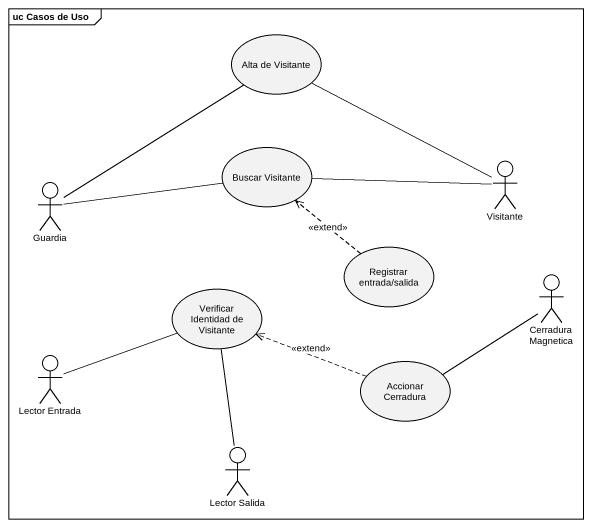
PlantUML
@startuml
mainframe uc Casos de Uso
usecase "Alta de Visitante" as Alta_de_Visitante
usecase "Buscar Visitante" as Buscar_Visitante
actor Visitante
actor Guardia
usecase "Registrar entrada/salida" as Registrar_entrada_salida
usecase "Verificar Identidad de Visitante" as Verificar_Identidad_de
actor "Cerradura Magnetica" as Cerradura_Magnetica
actor "Lector Entrada" as Lector_Entrada
usecase "Accionar Cerradura" as Accionar_Cerradura
actor "Lector Salida" as Lector_Salida
Alta_de_Visitante -right- Visitante
Buscar_Visitante -right- Visitante
Guardia -up- Alta_de_Visitante
Guardia -right- Buscar_Visitante
Registrar_entrada_salida .up.> Buscar_Visitante : <<extend>>
Lector_Entrada -right- Verificar_Identidad_de
Accionar_Cerradura .left.> Verificar_Identidad_de : <<extend>>
Accionar_Cerradura -right- Cerradura_Magnetica
Lector_Salida -up- Verificar_Identidad_de
@enduml
